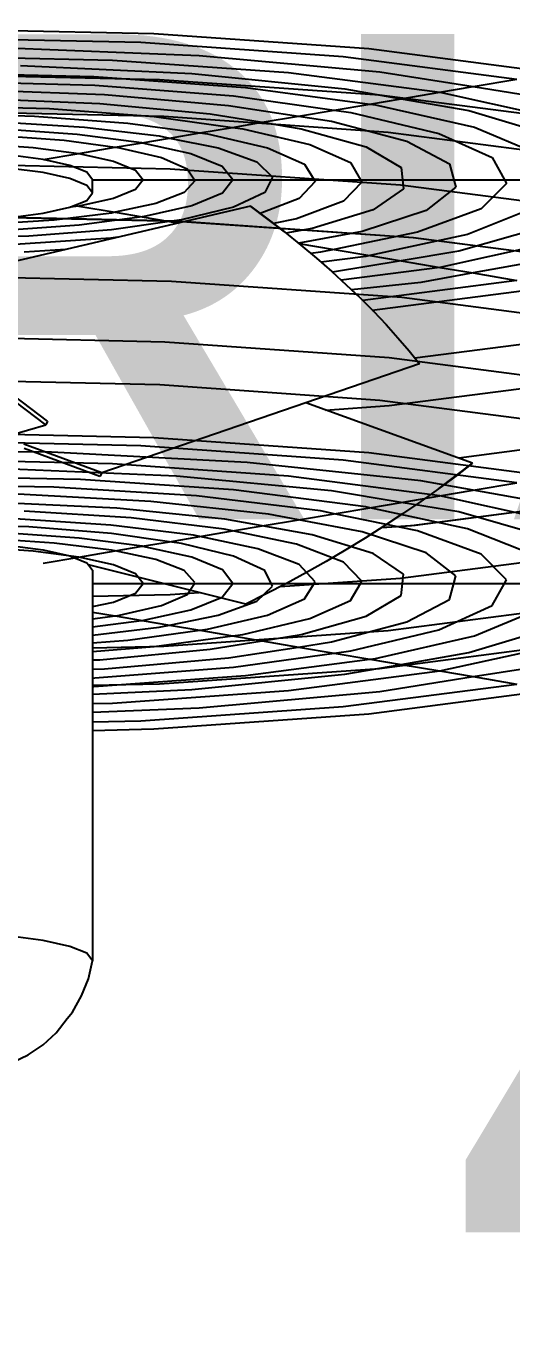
# Model space of a CAD drawing. Header units: inches. Extents: x 9636 to 21597, y -10243 to 557.
# Drawn here: x 15202.44 to 15206.45, y -136.85 to -126.02 of the extents above; entities that cross this region are included whole.
import ezdxf

# ---------------------------------------------------------------- set-up
doc = ezdxf.new("R2010")
doc.units = ezdxf.units.IN
doc.header["$MEASUREMENT"] = 0
doc.layers.add('Edges', color=7, linetype='Continuous')
doc.styles.add('MtXpl_Stylus_BT', font='')
doc.styles.get('MtXpl_Stylus_BT').set_extended_font_data('Stylus BT', bold=True)

# ---------------------------------------------------------------- blocks, each defined once
blk = doc.blocks.new('Industrial Oscillating Fan pl')
at = {"layer": 'Edges'}
for p, q in [((61.456, 45.752), (61.772, 45.602)), ((61.772, 45.602), (62.062, 45.405)), ((62.062, 45.405), (62.318, 45.167)), ((62.318, 45.167), (62.537, 44.891)), ((62.537, 44.891), (62.636, 44.763)), ((62.636, 44.763), (62.817, 44.448)), ((62.817, 44.448), (62.951, 44.111)), ((62.951, 44.111), (63.033, 43.758)), ((63.033, 43.758), (62.92, 43.612)), ((63.033, 36.112), (63.033, 43.758)), ((62.589, 43.477), (62.062, 43.36)), ((62.92, 43.612), (62.589, 43.477)), ((62.062, 43.36), (61.376, 43.271)), ((64.232, 39.226), (63.033, 39.253)), ((63.033, 39.083), (63.973, 39.062)), ((68.437, 38.93), (64.232, 39.226)), ((63.033, 38.888), (65.118, 38.805)), ((63.973, 39.062), (67.936, 38.783)), ((72.048, 38.46), (68.437, 38.93)), ((63.033, 38.72), (63.42, 38.712)), ((63.42, 38.712), (66.869, 38.469)), ((65.118, 38.805), (68.651, 38.485)), ((67.936, 38.783), (71.339, 38.34)), ((63.033, 38.541), (64.973, 38.449)), ((63.033, 38.392), (63.054, 38.391)), ((63.033, 38.364), (64.339, 38.335)), ((63.054, 38.391), (66.026, 38.176)), ((64.339, 38.335), (68.647, 38.033)), ((64.973, 38.449), (67.967, 38.147)), ((66.869, 38.469), (69.83, 38.084)), ((68.651, 38.485), (70.482, 38.195)), ((70.482, 38.195), (71.339, 38.34)), ((63.033, 38.222), (63.078, 38.221)), ((63.033, 38.047), (63.264, 38.039)), ((63.078, 38.221), (65.788, 38.01)), ((63.264, 38.039), (65.69, 37.826)), ((66.026, 38.176), (68.461, 37.852)), ((67.967, 38.147), (69.071, 37.955)), ((69.071, 37.955), (69.83, 38.084)), ((69.83, 38.084), (70.482, 38.195)), ((69.83, 38.084), (72.102, 37.582)), ((70.482, 38.195), (71.576, 38.021)), ((63.033, 37.869), (63.175, 37.863)), ((63.175, 37.863), (65.336, 37.66)), ((65.69, 37.826), (67.062, 37.615)), ((65.788, 38.01), (67.761, 37.733)), ((67.761, 37.733), (68.461, 37.852)), ((68.461, 37.852), (69.071, 37.955)), ((68.461, 37.852), (68.568, 37.838)), ((68.568, 37.838), (70.507, 37.399)), ((68.647, 38.033), (72.348, 37.551)), ((69.071, 37.955), (70.399, 37.725)), ((63.033, 37.7), (64.234, 37.608)), ((64.426, 37.606), (63.033, 37.637)), ((63.033, 37.531), (63.722, 37.479)), ((64.234, 37.608), (65.77, 37.396)), ((68.819, 37.297), (64.426, 37.606)), ((65.336, 37.66), (66.352, 37.494)), ((66.352, 37.494), (67.062, 37.615)), ((67.062, 37.615), (67.761, 37.733)), ((67.062, 37.615), (67.71, 37.515)), ((67.761, 37.733), (68.085, 37.688)), ((68.085, 37.688), (69.812, 37.276)), ((70.399, 37.725), (72.103, 37.21)), ((63.033, 37.381), (64.338, 37.226)), ((63.722, 37.479), (65.128, 37.287)), ((64.535, 37.186), (65.128, 37.287)), ((65.128, 37.287), (65.77, 37.396)), ((65.128, 37.287), (65.28, 37.266)), ((65.28, 37.266), (66.458, 36.991)), ((65.77, 37.396), (66.352, 37.494)), ((65.77, 37.396), (65.971, 37.368)), ((65.971, 37.368), (67.281, 37.059)), ((66.352, 37.494), (67.114, 37.37)), ((67.114, 37.37), (68.389, 37.011)), ((67.71, 37.515), (69.185, 37.125)), ((72.593, 36.807), (68.819, 37.297)), ((69.812, 37.276), (70.851, 36.802)), ((70.507, 37.399), (71.711, 36.891)), ((63.033, 37.222), (63.99, 37.098)), ((63.033, 37.065), (63.471, 37.006)), ((63.471, 37.006), (64.002, 37.096)), ((63.99, 37.098), (64.002, 37.096)), ((64.002, 37.096), (64.535, 37.186)), ((64.002, 37.096), (64.957, 36.886)), ((64.338, 37.226), (64.535, 37.186)), ((64.535, 37.186), (65.487, 36.994)), ((67.281, 37.059), (68.077, 36.704)), ((68.389, 37.011), (69.072, 36.609)), ((69.185, 37.125), (70.015, 36.684)), ((66.034, 36.773), (62.951, 36.006)), ((63.033, 36.931), (63.471, 37.006)), ((63.033, 36.825), (63.443, 36.734)), ((63.471, 37.006), (63.558, 36.994)), ((63.558, 36.994), (64.38, 36.804)), ((64.38, 36.804), (64.884, 36.585)), ((64.957, 36.886), (65.567, 36.639)), ((65.487, 36.994), (66.244, 36.72)), ((66.432, 36.575), (66.034, 36.773)), ((66.458, 36.991), (67.178, 36.674)), ((70.851, 36.802), (71.092, 36.369)), ((63.033, 36.618), (64.547, 36.585)), ((63.443, 36.734), (63.873, 36.558)), ((63.873, 36.558), (64.019, 36.369)), ((64.547, 36.585), (65.116, 36.545)), ((64.884, 36.585), (65.024, 36.369)), ((65.567, 36.639), (65.778, 36.373)), ((66.244, 36.72), (66.556, 36.421)), ((66.827, 36.369), (66.432, 36.575)), ((67.178, 36.674), (67.368, 36.369)), ((68.077, 36.704), (68.277, 36.369)), ((69.072, 36.609), (69.099, 36.369)), ((70.015, 36.684), (70.103, 36.369)), ((63.033, 36.369), (64.019, 36.369)), ((64.019, 36.369), (63.873, 36.181)), ((64.019, 36.369), (65.024, 36.369)), ((65.036, 36.351), (64.826, 36.118)), ((65.024, 36.369), (65.776, 36.369)), ((65.024, 36.369), (65.036, 36.351)), ((65.776, 36.369), (65.577, 36.107)), ((65.778, 36.373), (65.776, 36.369)), ((65.776, 36.369), (66.53, 36.369)), ((66.53, 36.369), (66.402, 36.119)), ((66.556, 36.421), (66.53, 36.369)), ((66.53, 36.369), (67.368, 36.369)), ((66.703, 36.433), (69.06, 36.268)), ((67.218, 36.157), (66.827, 36.369)), ((67.389, 36.337), (67.077, 36.001)), ((67.368, 36.369), (68.277, 36.369)), ((67.368, 36.369), (67.389, 36.337)), ((68.303, 36.326), (67.943, 35.951)), ((68.277, 36.369), (68.303, 36.326)), ((68.277, 36.369), (69.099, 36.369)), ((69.06, 36.268), (72.936, 35.765)), ((69.099, 36.369), (70.103, 36.369)), ((69.099, 36.369), (69.119, 36.19)), ((70.103, 36.369), (70.144, 36.221)), ((70.103, 36.369), (71.092, 36.369)), ((71.132, 36.299), (70.635, 35.8)), ((71.092, 36.369), (72.081, 36.369)), ((71.092, 36.369), (71.132, 36.299)), ((63.443, 36.005), (62.76, 35.854)), ((62.92, 35.966), (62.951, 36.006)), ((62.951, 36.006), (63.033, 36.112)), ((63.873, 36.181), (63.443, 36.005)), ((64.826, 36.118), (64.268, 35.902)), ((65.577, 36.107), (64.976, 35.859)), ((66.402, 36.119), (65.793, 35.835)), ((67.077, 36.001), (66.264, 35.691)), ((67.605, 35.938), (67.218, 36.157)), ((69.119, 36.19), (68.524, 35.783)), ((70.144, 36.221), (69.562, 35.768)), ((61.87, 35.738), (60.833, 35.665)), ((62.76, 35.854), (61.87, 35.738)), ((62.062, 35.972), (62.76, 35.854)), ((62.062, 35.714), (62.589, 35.831)), ((62.589, 35.831), (62.92, 35.966)), ((62.76, 35.854), (63.471, 35.733)), ((63.471, 35.733), (63.401, 35.719)), ((64.268, 35.902), (63.471, 35.733)), ((63.471, 35.733), (64.002, 35.643)), ((64.976, 35.859), (64.018, 35.645)), ((65.793, 35.835), (64.77, 35.586)), ((67.943, 35.951), (67.024, 35.604)), ((68.524, 35.783), (67.33, 35.417)), ((67.988, 35.714), (67.605, 35.938)), ((69.562, 35.768), (68.31, 35.357)), ((70.635, 35.8), (69.394, 35.34)), ((71.641, 35.804), (70.372, 35.3)), ((62.282, 35.579), (60.989, 35.494)), ((62.766, 35.481), (61.307, 35.378)), ((61.462, 35.636), (62.062, 35.714)), ((63.401, 35.719), (62.282, 35.579)), ((64.002, 35.643), (62.766, 35.481)), ((64.535, 35.553), (63.403, 35.391)), ((64.018, 35.645), (64.002, 35.643)), ((64.002, 35.643), (64.535, 35.553)), ((64.77, 35.586), (64.535, 35.553)), ((64.535, 35.553), (65.128, 35.452)), ((66.264, 35.691), (65.128, 35.452)), ((67.024, 35.604), (65.77, 35.343)), ((68.365, 35.484), (67.988, 35.714)), ((68.735, 35.249), (68.365, 35.484)), ((71.979, 35.479), (70.202, 34.971)), ((61.785, 35.263), (60.026, 35.21)), ((63.386, 35.227), (61.517, 35.105)), ((63.403, 35.391), (61.785, 35.263)), ((65.005, 35.426), (63.386, 35.227)), ((65.607, 35.309), (63.788, 35.087)), ((65.128, 35.452), (65.005, 35.426)), ((65.128, 35.452), (65.77, 35.343)), ((65.77, 35.343), (65.607, 35.309)), ((66.352, 35.245), (65.617, 35.115)), ((65.77, 35.343), (66.352, 35.245)), ((67.33, 35.417), (66.352, 35.245)), ((66.352, 35.245), (67.062, 35.124)), ((68.31, 35.357), (67.062, 35.124)), ((69.394, 35.34), (67.761, 35.006)), ((70.372, 35.3), (68.461, 34.887)), ((69.346, 35.233), (68.688, 35.279)), ((68.692, 35.277), (69.271, 35.236)), ((69.099, 35.01), (68.735, 35.249)), ((69.271, 35.236), (73.246, 34.72)), ((73.314, 34.715), (69.346, 35.233)), ((63.788, 35.087), (61.693, 34.952)), ((65.617, 35.115), (63.503, 34.899)), ((66.472, 35.014), (64.174, 34.764)), ((67.062, 35.124), (66.472, 35.014)), ((67.062, 35.124), (67.761, 35.006)), ((67.761, 35.006), (67.494, 34.951)), ((67.761, 35.006), (68.461, 34.887)), ((70.202, 34.971), (69.071, 34.783)), ((69.454, 34.766), (69.099, 35.01)), ((72.102, 35.157), (69.83, 34.655)), ((63.503, 34.899), (61.13, 34.783)), ((64.174, 34.764), (61.572, 34.623)), ((67.494, 34.951), (65.064, 34.658)), ((68.377, 34.869), (65.792, 34.54)), ((69.071, 34.783), (67.711, 34.558)), ((68.461, 34.887), (68.377, 34.869)), ((68.461, 34.887), (69.071, 34.783)), ((69.071, 34.783), (69.83, 34.655)), ((69.802, 34.519), (69.454, 34.766)), ((72.195, 34.855), (70.482, 34.544)), ((62.27, 34.482), (59.72, 34.441)), ((65.064, 34.658), (62.27, 34.482)), ((65.792, 34.54), (62.793, 34.336)), ((67.711, 34.558), (64.675, 34.269)), ((69.83, 34.655), (66.869, 34.269)), ((70.482, 34.544), (69.458, 34.359)), ((69.805, 34.517), (69.802, 34.519)), ((70.141, 34.268), (69.805, 34.517)), ((69.805, 34.517), (70.47, 34.014)), ((69.83, 34.655), (70.482, 34.544)), ((70.482, 34.544), (71.339, 34.399)), ((62.793, 34.336), (59.72, 34.273)), ((64.675, 34.269), (61.301, 34.123)), ((63.213, 34.207), (61.683, 33.64)), ((63.176, 34.276), (61.693, 33.727)), ((63.213, 34.207), (63.176, 34.276)), ((67.206, 32.837), (63.213, 34.207)), ((66.869, 34.269), (63.42, 34.027)), ((69.458, 34.359), (66.058, 34)), ((71.339, 34.399), (67.936, 33.956)), ((68.437, 33.809), (72.048, 34.279)), ((70.47, 34.014), (70.141, 34.268)), ((63.42, 34.027), (59.72, 33.945)), ((66.058, 34), (62.226, 33.802)), ((67.936, 33.956), (63.973, 33.677)), ((70.47, 34.014), (67.206, 32.837)), ((62.226, 33.802), (59.72, 33.788)), ((63.973, 33.677), (59.72, 33.582)), ((64.232, 33.513), (68.437, 33.809)), ((72.957, 33.558), (70.2, 33.917)), ((59.72, 33.412), (64.232, 33.513)), ((61.402, 33.471), (62.114, 33.262)), ((62.114, 33.262), (60.767, 32.245)), ((62.151, 33.193), (60.804, 32.175)), ((62.151, 33.193), (62.114, 33.262)), ((72.355, 33.267), (68.656, 32.785)), ((67.593, 32.976), (68.835, 32.889)), ((68.656, 32.785), (64.348, 32.482)), ((69.431, 32.073), (67.206, 32.837)), ((68.835, 32.889), (72.606, 32.398)), ((64.348, 32.482), (59.725, 32.379)), ((68.835, 31.946), (72.606, 32.438)), ((64.443, 31.637), (68.835, 31.946)), ((69.227, 31.818), (69.431, 32.073)), ((72.355, 31.569), (69.342, 31.961)), ((59.729, 31.532), (64.443, 31.637)), ((69.009, 31.56), (69.227, 31.818)), ((68.776, 31.301), (69.009, 31.56)), ((68.53, 31.041), (68.776, 31.301)), ((72.957, 31.278), (69.086, 30.773)), ((68.27, 30.781), (68.53, 31.041)), ((68.506, 31.018), (72.048, 30.557)), ((66.121, 28.984), (58.622, 30.741)), ((69.086, 30.773), (64.576, 30.456)), ((67.998, 30.521), (68.27, 30.781)), ((69.458, 30.477), (68.102, 30.62)), ((71.339, 30.437), (68.319, 30.83)), ((64.576, 30.456), (59.735, 30.347)), ((67.712, 30.261), (67.998, 30.521)), ((69.83, 30.181), (67.9, 30.432)), ((70.482, 30.291), (69.458, 30.477)), ((70.482, 30.291), (71.339, 30.437)), ((67.416, 30.002), (67.712, 30.261)), ((68.377, 29.967), (67.503, 30.078)), ((69.071, 30.052), (67.728, 30.274)), ((69.071, 30.052), (69.83, 30.181)), ((73.274, 30.12), (69.306, 29.603)), ((69.311, 29.599), (73.286, 30.115)), ((69.83, 30.181), (70.482, 30.291)), ((72.102, 29.678), (69.83, 30.181)), ((72.195, 29.981), (70.482, 30.291)), ((62.504, 29.831), (61.693, 29.883)), ((67.068, 29.712), (67.761, 29.83)), ((67.107, 29.744), (67.416, 30.002)), ((67.494, 29.885), (67.303, 29.908)), ((67.761, 29.83), (67.494, 29.885)), ((67.761, 29.83), (68.461, 29.948)), ((69.394, 29.495), (67.761, 29.83)), ((68.461, 29.948), (68.377, 29.967)), ((68.461, 29.948), (69.071, 30.052)), ((70.372, 29.535), (68.461, 29.948)), ((70.202, 29.865), (69.071, 30.052)), ((71.979, 29.357), (70.202, 29.865)), ((61.785, 29.572), (60.026, 29.625)), ((63.386, 29.609), (61.517, 29.731)), ((63.403, 29.444), (61.785, 29.572)), ((63.528, 29.591), (63.386, 29.609)), ((69.306, 29.603), (64.683, 29.277)), ((64.684, 29.275), (69.311, 29.599)), ((66.788, 29.488), (67.107, 29.744)), ((68.31, 29.478), (67.066, 29.71)), ((62.282, 29.256), (60.989, 29.342)), ((62.766, 29.354), (61.307, 29.458)), ((64.002, 29.192), (62.766, 29.354)), ((64.535, 29.283), (63.403, 29.444)), ((64.535, 29.283), (64.715, 29.313)), ((66.786, 29.486), (66.121, 28.984)), ((66.459, 29.235), (66.786, 29.486)), ((67.024, 29.232), (66.576, 29.325)), ((66.786, 29.486), (66.788, 29.488)), ((67.33, 29.418), (66.815, 29.509)), ((68.524, 29.052), (67.33, 29.418)), ((69.562, 29.067), (68.31, 29.478)), ((70.635, 29.035), (69.394, 29.495)), ((71.641, 29.031), (70.372, 29.535)), ((64.683, 29.277), (59.72, 29.165)), ((59.72, 29.165), (64.684, 29.275)), ((61.376, 29.21), (62.062, 29.121)), ((62.062, 29.121), (62.589, 29.005)), ((63.401, 29.117), (62.282, 29.256)), ((62.76, 28.981), (63.471, 29.102)), ((63.471, 29.102), (63.401, 29.117)), ((63.471, 29.102), (64.002, 29.192)), ((64.268, 28.933), (63.471, 29.102)), ((64.002, 29.192), (64.535, 29.283)), ((64.018, 29.19), (64.002, 29.192)), ((64.976, 28.977), (64.018, 29.19)), ((64.77, 29.249), (64.535, 29.283)), ((65.793, 29.001), (64.77, 29.249)), ((66.121, 28.984), (66.459, 29.235)), ((67.077, 28.834), (66.313, 29.126)), ((67.943, 28.885), (67.024, 29.232)), ((69.119, 28.645), (68.524, 29.052)), ((69.06, 28.567), (72.936, 29.071)), ((70.144, 28.614), (69.562, 29.067)), ((62.589, 29.005), (62.92, 28.869)), ((62.76, 28.981), (62.592, 29.003)), ((62.679, 28.968), (62.76, 28.981)), ((63.443, 28.83), (62.76, 28.981)), ((62.92, 28.869), (63.033, 28.724)), ((63.873, 28.655), (63.443, 28.83)), ((64.826, 28.717), (64.268, 28.933)), ((65.577, 28.729), (64.976, 28.977)), ((66.402, 28.716), (65.793, 29.001)), ((67.389, 28.499), (67.077, 28.834)), ((68.303, 28.51), (67.943, 28.885)), ((71.132, 28.537), (70.635, 29.035)), ((62.92, 28.578), (62.589, 28.443)), ((63.033, 28.724), (62.92, 28.578)), ((63.033, 28.724), (63.033, 28.466)), ((64.019, 28.466), (63.873, 28.655)), ((64.547, 28.251), (69.06, 28.567)), ((65.036, 28.485), (64.826, 28.717)), ((65.776, 28.466), (65.577, 28.729)), ((66.53, 28.466), (66.402, 28.716)), ((69.099, 28.466), (69.119, 28.645)), ((70.103, 28.466), (70.144, 28.614)), ((71.092, 28.466), (71.132, 28.537)), ((62.062, 28.326), (61.376, 28.237)), ((62.589, 28.443), (62.062, 28.326)), ((62.92, 28.32), (62.589, 28.185)), ((63.033, 28.466), (62.92, 28.32)), ((63.033, 28.466), (64.019, 28.466)), ((63.443, 28.101), (63.873, 28.277)), ((63.873, 28.277), (64.019, 28.466)), ((64.019, 28.466), (65.024, 28.466)), ((64.884, 28.251), (65.024, 28.466)), ((65.024, 28.466), (65.036, 28.485)), ((65.024, 28.466), (65.776, 28.466)), ((65.567, 28.197), (65.778, 28.463)), ((65.776, 28.466), (66.53, 28.466)), ((65.778, 28.463), (65.776, 28.466)), ((66.244, 28.116), (66.556, 28.414)), ((66.556, 28.414), (66.53, 28.466)), ((66.53, 28.466), (67.368, 28.466)), ((67.178, 28.161), (67.368, 28.466)), ((67.368, 28.466), (67.389, 28.499)), ((67.368, 28.466), (68.277, 28.466)), ((68.077, 28.131), (68.277, 28.466)), ((68.277, 28.466), (68.303, 28.51)), ((68.277, 28.466), (69.099, 28.466)), ((69.072, 28.227), (69.099, 28.466)), ((69.099, 28.466), (70.103, 28.466)), ((70.015, 28.152), (70.103, 28.466)), ((70.103, 28.466), (71.092, 28.466)), ((70.851, 28.033), (71.092, 28.466)), ((71.092, 28.466), (72.081, 28.466)), ((59.705, 28.143), (64.547, 28.251)), ((62.062, 28.069), (61.376, 27.979)), ((62.589, 28.185), (62.062, 28.069)), ((62.062, 28.069), (62.76, 27.95)), ((62.76, 27.95), (63.443, 28.101)), ((63.558, 27.842), (64.38, 28.031)), ((64.38, 28.031), (64.884, 28.251)), ((64.957, 27.949), (65.567, 28.197)), ((65.487, 27.841), (66.244, 28.116)), ((66.458, 27.844), (67.178, 28.161)), ((67.281, 27.776), (68.077, 28.131)), ((68.389, 27.824), (69.072, 28.227)), ((72.593, 28.029), (68.819, 27.538)), ((69.185, 27.711), (70.015, 28.152)), ((69.812, 27.56), (70.851, 28.033)), ((60.833, 27.762), (61.87, 27.834)), ((61.87, 27.834), (62.76, 27.95)), ((62.474, 27.694), (63.471, 27.83)), ((62.76, 27.95), (63.471, 27.83)), ((63.471, 27.83), (63.558, 27.842)), ((63.471, 27.83), (64.002, 27.74)), ((64.002, 27.74), (64.957, 27.949)), ((64.535, 27.649), (65.487, 27.841)), ((65.28, 27.569), (66.458, 27.844)), ((65.971, 27.467), (67.281, 27.776)), ((67.114, 27.466), (68.389, 27.824)), ((70.507, 27.436), (71.711, 27.945)), ((61.203, 27.6), (62.474, 27.694)), ((61.27, 27.472), (62.733, 27.574)), ((62.733, 27.574), (63.99, 27.737)), ((62.873, 27.436), (64.338, 27.609)), ((63.722, 27.356), (65.128, 27.549)), ((63.99, 27.737), (64.002, 27.74)), ((64.002, 27.74), (64.535, 27.649)), ((64.338, 27.609), (64.535, 27.649)), ((68.819, 27.538), (64.426, 27.23)), ((64.535, 27.649), (65.128, 27.549)), ((65.128, 27.549), (65.28, 27.569)), ((65.128, 27.549), (65.77, 27.44)), ((67.71, 27.321), (69.185, 27.711)), ((68.085, 27.147), (69.812, 27.56)), ((70.399, 27.111), (72.103, 27.626)), ((61.194, 27.332), (62.873, 27.436)), ((61.892, 27.218), (63.722, 27.356)), ((64.234, 27.227), (65.77, 27.44)), ((65.336, 27.175), (66.352, 27.341)), ((65.77, 27.44), (65.971, 27.467)), ((65.77, 27.44), (66.352, 27.341)), ((66.352, 27.341), (67.114, 27.466)), ((66.352, 27.341), (67.062, 27.221)), ((67.062, 27.221), (67.71, 27.321)), ((68.568, 26.998), (70.507, 27.436)), ((68.647, 26.803), (72.348, 27.284)), ((69.83, 26.751), (72.102, 27.253)), ((64.426, 27.23), (59.711, 27.125)), ((59.914, 27.165), (61.892, 27.218)), ((59.978, 27.01), (62.19, 27.071)), ((62.19, 27.071), (64.234, 27.227)), ((63.175, 26.973), (65.336, 27.175)), ((63.264, 26.797), (65.69, 27.009)), ((65.69, 27.009), (67.062, 27.221)), ((65.788, 26.825), (67.761, 27.102)), ((67.062, 27.221), (67.761, 27.102)), ((67.761, 27.102), (68.085, 27.147)), ((67.761, 27.102), (68.461, 26.983)), ((68.461, 26.983), (68.568, 26.998)), ((69.071, 26.88), (70.399, 27.111)), ((60.596, 26.698), (63.264, 26.797)), ((60.779, 26.872), (63.175, 26.973)), ((63.078, 26.615), (65.788, 26.825)), ((64.339, 26.5), (68.647, 26.803)), ((66.026, 26.659), (68.461, 26.983)), ((66.869, 26.366), (69.83, 26.751)), ((67.967, 26.688), (69.071, 26.88)), ((68.461, 26.983), (69.071, 26.88)), ((69.071, 26.88), (69.83, 26.751)), ((69.83, 26.751), (70.482, 26.641)), ((70.482, 26.641), (71.576, 26.814)), ((59.715, 26.397), (64.339, 26.5)), ((60.138, 26.53), (63.078, 26.615)), ((63.054, 26.444), (66.026, 26.659)), ((64.973, 26.387), (67.967, 26.688)), ((67.936, 26.052), (71.339, 26.495)), ((68.651, 26.35), (70.482, 26.641)), ((70.482, 26.641), (71.339, 26.495)), ((59.855, 26.367), (63.054, 26.444)), ((61.621, 26.227), (64.973, 26.387)), ((63.42, 26.124), (66.869, 26.366)), ((65.118, 26.03), (68.651, 26.35)), ((72.048, 26.375), (68.437, 25.905)), ((59.72, 26.041), (63.42, 26.124)), ((61.217, 25.876), (65.118, 26.03)), ((63.973, 25.774), (67.936, 26.052)), ((59.72, 25.679), (63.973, 25.774)), ((68.437, 25.905), (64.232, 25.61)), ((64.232, 25.61), (59.72, 25.509))]:
    blk.add_line(p, q, dxfattribs=at)
blk = doc.blocks.new('shht')
at = {"color": 251, "true_color": 0x636466, "style": 'MtXpl_Stylus_BT'}
for s, p in [('TRIAL ROOM 2', (15165.047, -2289.309)), ('4\'0"-3\'9"', (15173.318, -2296.003))]:
    blk.add_text(s, height=4, rotation=0.0094, dxfattribs=at).set_placement(p)

msp = doc.modelspace()

# ---------------------------------------------------------------- block references
msp.add_blockref('shht', (32.669, 2159.219))
at = {"xscale": -0.4211558411350648, "yscale": 0.4211558411350648, "zscale": 0.4211558411350648, "rotation": 180}
msp.add_blockref('Industrial Oscillating Fan pl', (15176.445, -115.301), dxfattribs=at)

doc.saveas('drawing.dxf')
